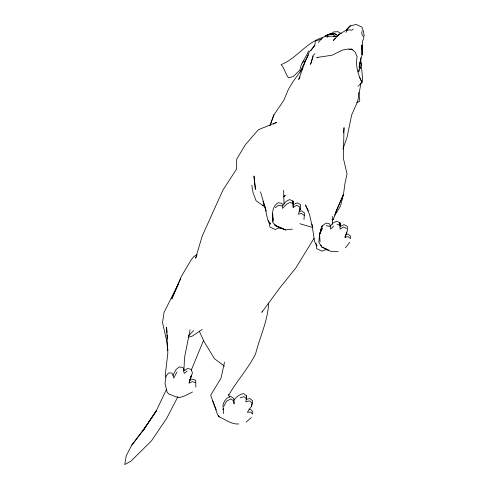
<?xml version="1.0" encoding="UTF-8"?>
<svg xmlns="http://www.w3.org/2000/svg" width="489" height="489" viewBox="0 0 489 489"><rect width="100%" height="100%" fill="white"/><g stroke="black" fill="none" stroke-linecap="round" stroke-linejoin="round"><path stroke-width="0.73" d="M362.098 51.73L362.086 54.695L359.452 65.08L359.525 63.827L360.277 68.405L359.525 63.827L359.146 67.525M272.948 218.662L272.697 220.692C272.128 214.408 271.884 206.23 278.265 202.697L281.902 203.455L282.575 205.82L282.55 208.387L286.591 204.194L290.056 202.373L293.119 203.711L293.149 207.342L296.603 205.337L299.58 206.786L299.751 210.343L298.4 214.225L301.579 213.436L304.201 215.417M268.657 303.082C267.862 320.717 259.848 336.952 255.6 353.877C248.253 368.651 236.707 380.907 228.687 395.326M359.525 63.827L359.274 69.756L358.688 71.962L358.914 69.744M183.943 370.087L184.512 357.642L190.105 329.769M362.098 49.511L362.496 41.131L363.792 38.509L363.651 36.614L362.153 35.012L361.726 32.928L362.117 30.929M345.161 236.083L345.1 237.342L347.807 236.529L350.43 238.534L350.662 236.205L347.85 233.986L346.078 234.274M332.294 224.408L332.752 216.291M360.955 83.167L357.691 101.296L351.652 115.013L347.074 137.232L342.911 149.096M343.547 132.922L344.048 127.629L343.296 157.868L347.031 173.98L345.032 183.082L343.449 194.518L340.485 206.169L334.794 215.264M303.962 219.457L304.506 213.021L301.652 210.918L299.36 211.492M272.562 214.158L272.66 213.351L273.314 221.34M195.844 387.154L195.704 380.161L192.177 379.152L190.961 379.268L189.75 380.124M272.868 218.173L272.263 221.786L276.065 225.997L285.423 229.916L292.398 229.145M248.919 409.11L250.906 409.648L252.856 411.872L252.605 414.128L250.808 412.135L247.373 412.209L251.34 406.493L251.969 402.936L249.457 400.864L245.918 401.866L246.48 395.833L243.65 393.627C239.17 394.11 235.832 397.416 233.4 400.974M224.518 362.092L221.046 378.113L210.68 395.143L217.519 414.586L219.035 416.799C225.331 419.476 231.597 424.58 238.754 423.975M189.109 383.015L191.45 375.246L189.109 383.015L192.311 381.634L195.569 382.587M346.768 232.049L345.1 237.342L347.575 230.044L347.214 226.273L343.993 224.647L340.405 226.389L339.892 222.727L336.56 221.199L332.826 223.118L330.191 226.199L330.68 229.164L333.59 226.01M313.137 56.455L310.619 64.322L313.088 55.483L314.953 53.704M189.708 380.509L192.446 372.96L191.162 369.329L187.507 368.529L184.39 370.638L182.972 367.569L179.316 366.909L176.083 369.488L174.573 372.111L173.051 375.375L173.729 378.113L176.92 372.043M270.05 125.373L273.981 114.726L283.871 100.288L288.388 89.383L292.666 82.176L302.398 68.668L301.78 69.945M270.014 125.428L273.981 114.726M308.516 50.942C306.224 57.561 300.723 62.794 299.965 70.049L293.29 76.516L288.547 77.843C285.295 73.98 284.696 68.411 281.144 64.621C296.762 58.387 306.316 42.372 322.483 37.549M300.277 72.183L302.196 67.396L308.455 54.884M203.32 340.906L191.297 370.136M251.34 406.493L252.104 404.678L252.654 400.858L249.952 398.578L246.322 399.305L246.48 395.833L246.505 398.553L243.938 396.628L240.166 397.801M335.075 213.546L343.449 194.518L336.805 209.86L333.437 219.121L332.257 220.013M178.766 283.382L171.755 298.975L181.315 276.45L191.23 259.757L193.827 256.578L196.994 254.592M322.599 228.088L319.598 234.61L320.075 241.963M299.072 211.792L300.747 208.271L300.362 204.439L297.049 202.898L293.437 204.647L292.948 201.016L289.604 199.604L285.912 201.499L282.575 205.82M166.578 389.256L155.771 411.842L142.452 431.426L156.425 410.552L144.866 428.028L131.657 445.302L126.217 455.779L124.787 464.55L131.028 461.096L151.431 440.901L166.725 418.278L177.959 396.61M299.751 210.343L300.747 208.271M222.862 409.727L223.479 408.468M180.844 278.596L164.011 312.563L162.544 322.544L166.352 339.494L167.935 350.546M196.951 255.527L195.594 258.186L202.299 235.894L222.923 190.074L236.328 169.445L236.774 159.011L245.392 144.683L258.412 129.695L276.499 122.403L273.43 124.102M223.742 406.42L226.401 401.298L230.832 398.914L233.546 400.723M314.121 238.18L295.931 267.789L279.787 287.929L261.835 312.324L262.55 311.035M300.075 76.975L298.675 79.487L305.839 59.896L309.384 51.81L314.775 45.679L315.374 41.039L321.401 39.077M345.925 32.378L346.89 30.685L348.987 29.829L351.823 30.232L353.29 29.022M311.022 50.477L314.684 45.165M131.657 445.302L144.866 428.028M345.35 247.85L349.763 242.244M348.04 28.509L346.255 30.611L347.636 28.276L350.271 25.88L356.2 24.45L361.921 27.103L363.461 31.412L364.213 35.954M349.378 26.932L350.271 25.88L345.974 30.245L335.802 36.473M318.357 42.555C322.165 36.987 329.934 31.272 336.835 34.64L334.537 33.631L331.664 34.016M337.428 36.162L339.384 33.986L333.327 40.41L335.466 38.338M188.552 335.802L193.681 330.503M358.027 86.272L362.068 82.341L362.581 78.393L360.613 57.806M302.129 63.002L304.354 61.07L305.802 60.636M246.175 422.013L251.334 417.533M351.884 49.719L352.41 49.279M275.319 207.782L278.412 205.197L281.774 205.961M187.14 371.072L184.31 373.345L183.283 370.228M283.614 196.89L285.319 195.582L283.968 196.156M331.071 33.857L333.865 31.864L337.997 31.724L341.322 33.588M202.165 329.464L192.293 336.09L188.192 337.3M356.719 102.69L359.794 101.034L358.816 92.354M192.513 391.97L185.105 395.772L179.542 397.6L175.692 396.738L168.742 393.975L167.146 392.172L165.019 383.596L165.979 376.157L168.687 372.911L171.89 373.064L173.051 375.375M332.159 219.689L333.437 219.121L332.037 219.665M328.431 34.908L331.132 34.426M326.634 36.987L329.849 36.18L335.87 36.357M264.225 205.062L262.764 205.411L256.138 200.851L252.984 192.483L251.817 185.105M264.091 205.099L262.764 205.411L265.203 206.988M336.585 36.284L333.81 36.773L336.249 36.559M348.969 49.371L351.652 48.931M338.205 251.377L331.041 251.45L321.762 246.976L318.816 242.318L319.635 234.127L322.117 225.949L326.151 223.039L329.727 223.919L330.191 226.199M317.844 57.543L316.731 57.519L332.08 55.214L342.801 49.976L348.639 48.979L352.294 49.817L355.045 51.944L357.123 56.608C355.448 65.605 357.838 74.352 362.068 82.341L359.543 77.335M326.848 36.803L327.985 36.913M326.255 225.625L329.58 226.401M313.021 227.593L299.806 223.705M332.569 34.383L335.087 35.624M337.037 224.127L340.057 225.447L339.892 222.727L340.075 229.06L343.535 227.049L346.53 228.516M224.469 366.139L214.433 358.712L204.023 341.524L199.28 331.163M317.208 245.851L314.555 241.633L312.404 227.44L309.561 214.506L305.436 204.891L308.406 210.93M274.904 224.414L275.643 225.655L285.423 229.916L274.861 225.27L281.688 228.424L278.687 228.015L275.319 229.524L269.94 227.03L268.565 220.508M320.882 244.995L321.762 246.976L328.614 250.148L325.521 249.702L322.098 251.175L316.719 248.693L315.943 243.504M212.458 400.246L216.297 409.904M218.491 415.418L219.035 416.799L218.607 415.387M360.124 61.706L361.646 65.679L360.161 61.431M228.559 394.391L229.549 397.147M262.929 201.303L266.309 211.156M260.472 191.81L264.58 205.398L267.721 219.983L270.374 224.17L270.044 222.715M165.918 377.16L165.276 375.02L167.831 353.174L166.596 327.398L167.012 332.606M311.951 224.011L312.642 226.847M233.73 400.888L234.103 403.841L233.779 398.413L230.863 396.438C226.438 397.429 223.852 401.102 222.929 405.363L223.65 413.621M254.531 181.205L253.956 175.991L255.435 189.396L254.696 182.697M167.195 334.843L167.489 338.559M293.119 203.711L292.948 201.016L293.149 207.342M283.632 190.264L284.011 204.054M359.653 62.415L359.715 66.113M362.117 50.685L362.086 54.695L361.781 44.988L362.117 50.685M321.566 227.202L319.898 233.577L322.117 225.949L321.566 227.202M329.507 34.303L325.344 36.186L331.12 33.613L329.507 34.303M334.537 33.631L332.526 33.943L334.537 33.631M332.049 34.407L331.334 34.358L332.049 34.407"/></g></svg>
